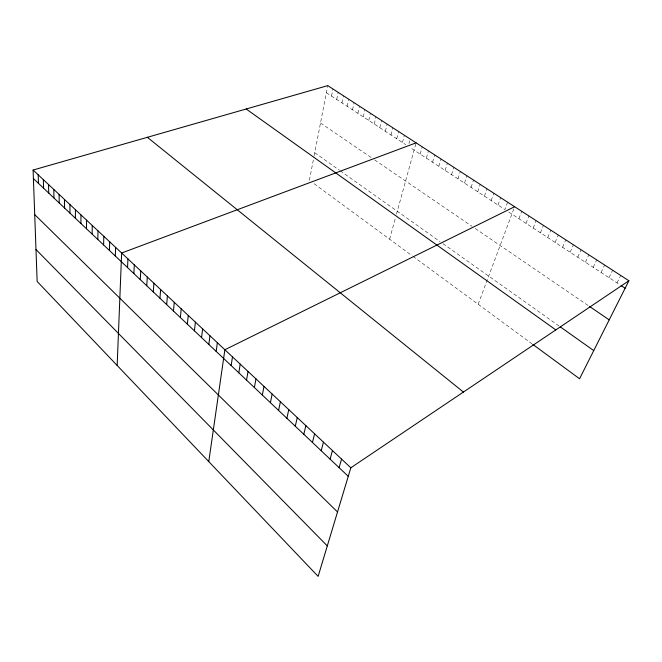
<?xml version="1.0" encoding="UTF-8"?>
<svg xmlns="http://www.w3.org/2000/svg" width="662" height="662" viewBox="0 0 662 662"><rect width="100%" height="100%" fill="white"/><g stroke="black" fill="none" stroke-linecap="round" stroke-linejoin="round"><path stroke-width="0.5" stroke-dasharray="3.31 2.48" d="M309.394 180.263L313.97 156.704M314.16 155.711L327.773 85.621M331.538 96.089L332.953 88.973M336.718 99.482L338.166 92.357M341.948 102.9L343.429 95.767M347.219 106.35L348.742 99.209M352.532 109.826L354.087 102.676M357.894 113.334L359.483 106.177M363.297 116.876L364.928 109.702M368.751 120.443L370.422 113.26M374.245 124.042L375.958 116.843M379.798 127.667L381.544 120.467M385.383 131.333L387.171 124.117M391.027 135.023L392.856 127.799M396.72 138.747L398.59 131.506M402.455 142.504L404.366 135.255M408.984 143.571L409.712 140.849M389.612 239.205L395.471 217.864M396.505 214.099L416.084 142.851M420.188 154.105L422.232 146.832M426.345 158.135L428.438 150.853M432.559 162.207L434.694 154.908M438.832 166.311L441.016 159.004M445.162 170.448L447.396 163.142M451.558 174.636L453.834 167.312M458.005 178.856L460.338 171.524M464.517 183.117L466.9 175.778M471.087 187.42L473.52 180.072M477.724 191.757L480.215 184.408M484.427 196.142L486.967 188.778M491.187 200.569L493.786 193.196M498.014 205.038L500.671 197.657M507.622 202.167L504.916 209.548L409.919 147.386M478.163 304.263L514.3 207.636M518.909 218.708L521.73 211.31M526.009 223.359L528.888 215.953M533.183 228.051L536.121 220.636M540.424 232.792L543.428 225.37M547.739 237.575L550.809 230.153M555.128 242.416L558.256 234.977M562.592 247.298L565.787 239.859M570.131 252.23L573.391 244.791M577.752 257.22L581.079 249.764M585.44 262.251L588.841 254.796M593.218 267.34L596.685 259.885M601.071 272.479L604.613 265.023M609.015 277.676L612.623 270.212M617.034 282.922L620.716 275.458M326.391 92.721L405.765 144.664M508.78 212.08L619.466 284.519M320.516 122.991L371.589 157.821M374.684 159.931L472.014 226.313M475.266 228.531L588.617 305.827M314.74 152.723L339.399 170.217M340.243 170.813L439.94 241.522M442.986 243.682L559.423 326.267M314.119 183.738L412.112 255.731M412.931 256.335L531.983 343.81"/><path stroke-width="0.99" d="M80.93 223.499L80.954 214.885M86.499 228.771L86.573 220.148M92.142 234.108L92.25 225.469M97.835 239.495L98.001 230.856M103.603 244.948L103.81 236.301M109.437 250.459L109.685 241.804M115.329 256.037L115.627 247.373M117.166 365.457L121.642 253.008L416.084 142.851M127.543 267.589L127.94 258.916M133.865 273.572L134.312 264.891M140.27 279.621L140.766 270.932M146.749 285.752L147.303 277.055M153.303 291.95L153.915 283.253M159.947 298.231L160.618 289.534M166.667 304.586L167.395 295.889M173.477 311.024L174.263 302.319M180.37 317.545L181.214 308.84M187.346 324.148L188.265 315.435M194.421 330.826L195.398 322.121M201.579 337.603L202.622 328.898M208.828 344.463L209.945 335.758M216.176 351.406L217.359 342.701M208.77 461.604L224.873 349.743L514.639 206.718M231.162 365.581L232.486 356.884M238.808 372.805L240.207 364.117M246.545 380.129L248.027 371.44M254.398 387.551L255.954 378.871M262.351 395.073L263.989 386.401M270.419 402.703L272.14 394.031M278.586 410.432L280.398 401.776M286.878 418.268L288.773 409.621M295.277 426.212L297.263 417.581M303.8 434.272L305.877 425.649M312.439 442.448L314.607 433.833M321.202 450.731L323.47 442.133M330.09 459.138L332.456 450.557M339.11 467.67L341.575 459.105M628.9 280.754L350.835 467.777L318.124 576.379L37.146 281.474L33.1 170.043L327.773 85.621L628.9 280.754L579.564 378.763L532.745 344.364M621.088 285.579L625.135 288.227M589.47 306.407L609.214 319.87M560.226 326.829L593.74 350.595M246.173 108.998L555.815 329.908M147.369 137.307L463.425 392.053M33.1 170.043L350.835 467.777M33.406 178.566L348.262 476.317M34.714 214.596L337.512 511.991M35.98 249.524L327.301 545.91M38.189 174.809L38.462 183.349M43.336 179.634L43.576 188.182M48.533 184.508L48.74 193.064M53.796 189.431L53.961 197.996M59.108 194.413L59.232 202.986M64.479 199.444L64.57 208.034M69.915 204.533L69.965 213.131M75.402 209.68L75.418 218.286"/></g></svg>
